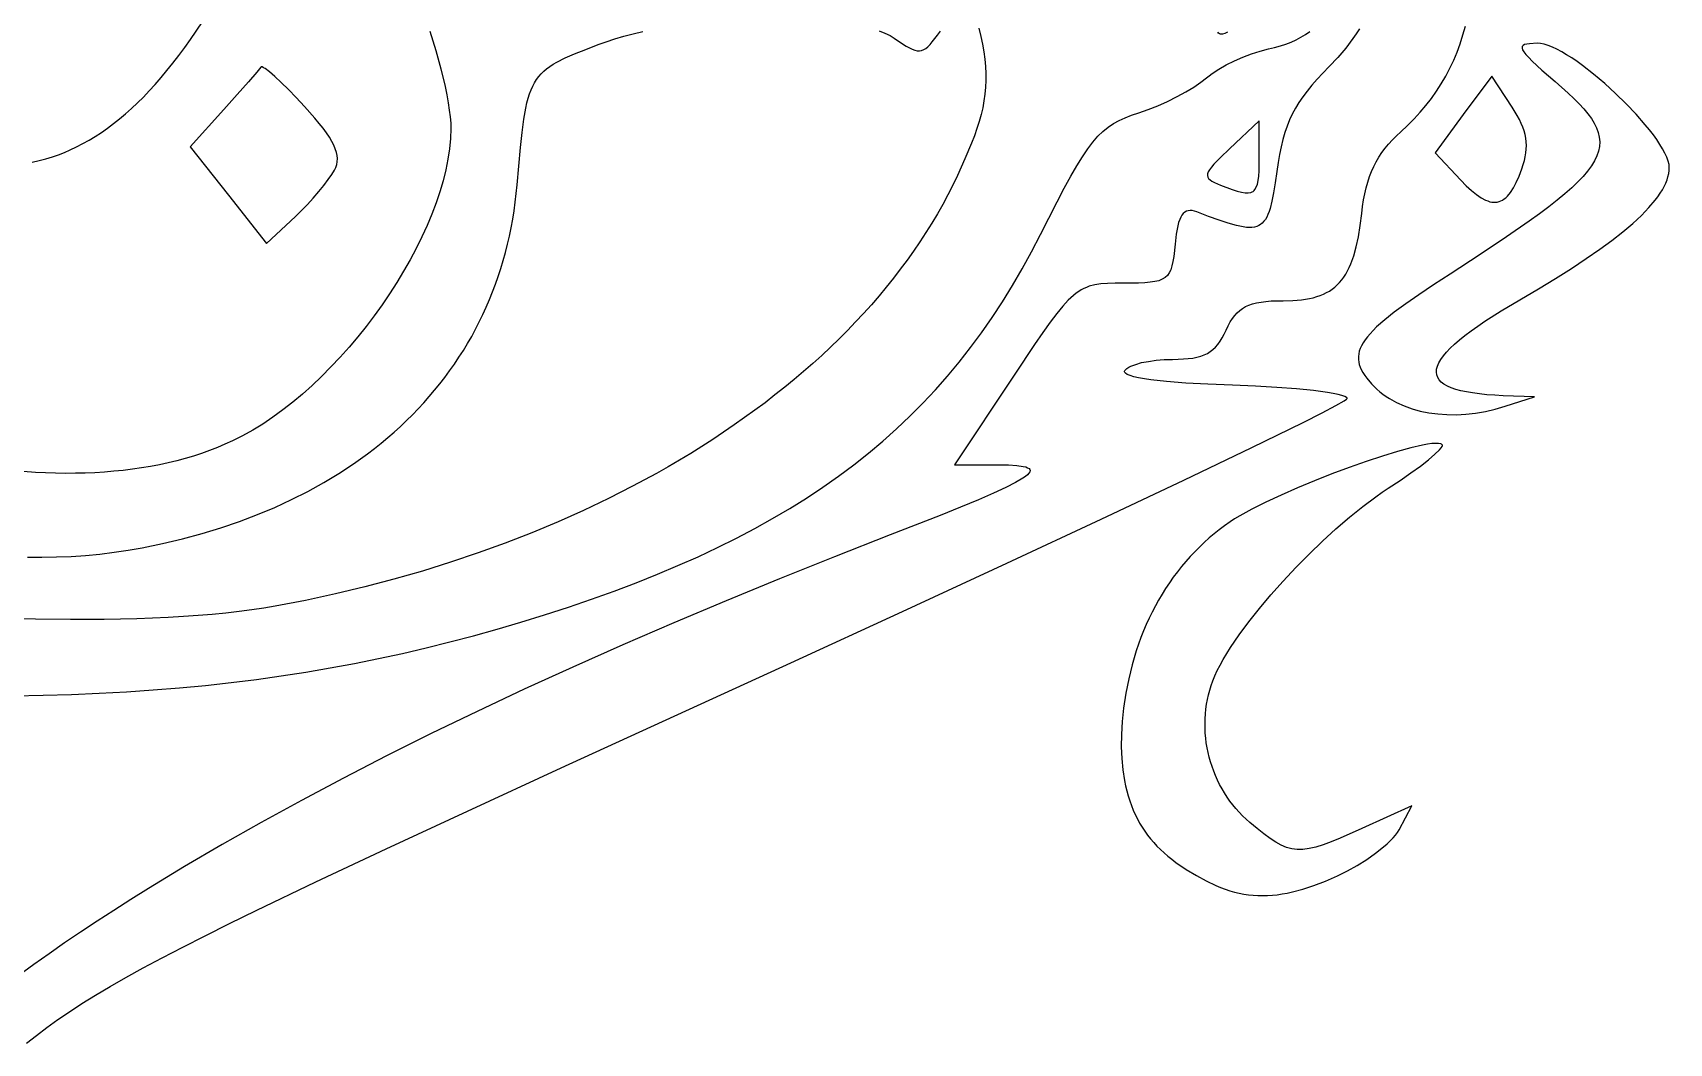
# Model space of a CAD drawing. Extents: x 0 to 1400, y 0 to 980.
# Drawn here: x 341.3 to 481, y 539.7 to 625.9 of the extents above; entities that cross this region are included whole.
import ezdxf

# ---------------------------------------------------------------- set-up
doc = ezdxf.new("R2010")
doc.units = 0
doc.layers.add('Calque_par_d_faut', color=18, linetype='CONTINUOUS')

msp = doc.modelspace()

# ---------------------------------------------------------------- linework, layer by layer
at = {"layer": 'Calque_par_d_faut'}
for points in [[(422.07, 626.25), (422.24, 625.55), (422.38, 624.88), (422.5, 624.23), (422.58, 623.6), (422.64, 622.98), (422.67, 622.38), (422.67, 621.79), (422.64, 621.21), (422.58, 620.63), (422.5, 620.05), (422.39, 619.47), (422.25, 618.89), (422.08, 618.3), (421.89, 617.69), (421.68, 617.08), (421.44, 616.44), (420.88, 615.11), (420.23, 613.68), (419.83, 612.85), (419.41, 612.03), (418.98, 611.22), (418.52, 610.41), (418.04, 609.61), (417.54, 608.81), (417.03, 608.02), (416.49, 607.23), (415.94, 606.45), (415.36, 605.68), (414.77, 604.92), (414.16, 604.16), (413.54, 603.41), (412.89, 602.66), (412.23, 601.92), (411.54, 601.19), (410.85, 600.47), (410.13, 599.75), (409.4, 599.04), (408.65, 598.34), (407.88, 597.65), (407.1, 596.96), (406.3, 596.29), (405.49, 595.62), (404.66, 594.96), (403.81, 594.3), (402.95, 593.66), (402.07, 593.03), (401.18, 592.4), (400.28, 591.78), (399.35, 591.17), (398.42, 590.57), (397.47, 589.98), (396.51, 589.4), (395.53, 588.83), (394.54, 588.27), (393.53, 587.72), (392.51, 587.18), (390.44, 586.12), (388.31, 585.11), (386.14, 584.14), (383.91, 583.21), (381.64, 582.32), (379.33, 581.48), (376.97, 580.69), (374.57, 579.94), (372.13, 579.24), (369.65, 578.59), (367.14, 577.99), (364.59, 577.44), (362, 576.94), (361.03, 576.77), (360, 576.62), (358.92, 576.48), (357.79, 576.36), (356.62, 576.24), (355.41, 576.14), (354.16, 576.05), (352.87, 575.98), (350.19, 575.87), (347.39, 575.81), (344.51, 575.8), (341.55, 575.83), (338.55, 575.92)], [(339.72, 569.3), (342.18, 569.34), (344.6, 569.42), (346.97, 569.52), (349.3, 569.64), (351.59, 569.8), (353.84, 569.98), (356.05, 570.19), (358.24, 570.43), (360.39, 570.7), (362.52, 570.99), (364.62, 571.32), (366.7, 571.67), (368.77, 572.06), (370.82, 572.47), (372.86, 572.91), (374.89, 573.38), (376.91, 573.89), (378.93, 574.42), (380.95, 574.99), (382.97, 575.58), (385, 576.21), (387.03, 576.87), (389.01, 577.54), (390.94, 578.23), (392.81, 578.94), (394.62, 579.66), (396.38, 580.4), (398.1, 581.16), (399.76, 581.95), (401.37, 582.75), (402.94, 583.57), (404.46, 584.41), (405.93, 585.28), (407.36, 586.17), (408.74, 587.09), (410.08, 588.03), (411.38, 589), (412.64, 589.99), (413.86, 591.01), (415.04, 592.06), (416.18, 593.14), (417.29, 594.25), (418.36, 595.39), (419.39, 596.56), (420.39, 597.77), (421.36, 599), (422.3, 600.27), (423.21, 601.58), (424.09, 602.92), (424.94, 604.3), (425.76, 605.72), (426.56, 607.17), (427.33, 608.66), (428.74, 611.44), (429.35, 612.6), (429.91, 613.62), (430.43, 614.51), (430.91, 615.29), (431.36, 615.96), (431.8, 616.54), (432.23, 617.03), (432.66, 617.45), (433.09, 617.81), (433.55, 618.12), (434.03, 618.38), (434.54, 618.61), (435.1, 618.83), (435.72, 619.03), (436.52, 619.31), (437.34, 619.64), (438.17, 620.01), (438.98, 620.41), (439.74, 620.82), (440.42, 621.23), (441.02, 621.64), (441.5, 622.02), (441.72, 622.2), (441.97, 622.38), (442.54, 622.76), (443.18, 623.12), (443.88, 623.47), (444.61, 623.79), (445.35, 624.07), (446.08, 624.3), (446.78, 624.48), (447.3, 624.6), (447.8, 624.74), (448.27, 624.9), (448.73, 625.07), (449.16, 625.27), (449.56, 625.49), (449.95, 625.72), (450.31, 625.98)], [(375.21, 625.99), (375.71, 624.36), (376.14, 622.78), (376.5, 621.27), (376.64, 620.56), (376.76, 619.89), (376.86, 619.26), (376.93, 618.68), (376.98, 618.15), (376.99, 617.68), (376.96, 616.84), (376.88, 615.97), (376.74, 615.08), (376.56, 614.17), (376.33, 613.24), (376.05, 612.3), (375.73, 611.35), (375.37, 610.38), (374.96, 609.42), (374.51, 608.44), (374.03, 607.47), (373.51, 606.49), (372.96, 605.52), (372.38, 604.56), (371.76, 603.6), (371.12, 602.66), (370.45, 601.72), (369.75, 600.81), (369.04, 599.91), (368.3, 599.03), (367.53, 598.18), (366.76, 597.35), (365.96, 596.55), (365.15, 595.78), (364.33, 595.04), (363.49, 594.34), (362.65, 593.68), (361.8, 593.06), (360.94, 592.48), (360.08, 591.95), (359.22, 591.47), (358.35, 591.04), (357.71, 590.75), (357.06, 590.47), (356.39, 590.22), (355.71, 589.98), (355.01, 589.75), (354.31, 589.54), (353.59, 589.35), (352.86, 589.17), (352.11, 589.01), (351.36, 588.87), (350.59, 588.74), (349.81, 588.63), (349.03, 588.53), (348.23, 588.45), (347.42, 588.38), (346.61, 588.33), (345.78, 588.3), (344.95, 588.28), (344.1, 588.27), (343.25, 588.28), (341.53, 588.35), (339.77, 588.48)], [(454.56, 626.19), (454.28, 625.77), (454, 625.36), (453.38, 624.54), (452.71, 623.75), (451.97, 622.97), (451.43, 622.42), (450.94, 621.89), (450.49, 621.39), (450.09, 620.89), (449.72, 620.4), (449.39, 619.92), (449.09, 619.43), (448.82, 618.93), (448.59, 618.42), (448.38, 617.89), (448.19, 617.34), (448.02, 616.76), (447.87, 616.14), (447.74, 615.48), (447.62, 614.78), (447.5, 614.03), (447.37, 613.06), (447.23, 612.21), (447.08, 611.48), (446.92, 610.86), (446.84, 610.6), (446.74, 610.35), (446.64, 610.14), (446.52, 609.94), (446.4, 609.78), (446.26, 609.63), (446.12, 609.51), (445.95, 609.42), (445.78, 609.34), (445.59, 609.29), (445.38, 609.26), (445.15, 609.25), (444.91, 609.26), (444.64, 609.3), (444.05, 609.41), (443.36, 609.61), (442.57, 609.87), (441.68, 610.19), (440.66, 610.58), (440.46, 610.65), (440.26, 610.69), (440.09, 610.7), (439.92, 610.68), (439.78, 610.64), (439.64, 610.56), (439.51, 610.45), (439.4, 610.31), (439.3, 610.13), (439.21, 609.92), (439.12, 609.67), (439.05, 609.38), (438.92, 608.69), (438.82, 607.83), (438.7, 606.77), (438.63, 606.34), (438.55, 605.97), (438.45, 605.65), (438.32, 605.38), (438.16, 605.15), (437.96, 604.97), (437.72, 604.83), (437.44, 604.71), (437.1, 604.63), (436.7, 604.57), (436.23, 604.53), (435.7, 604.51), (434.4, 604.5), (433.69, 604.5), (433.05, 604.48), (432.48, 604.43), (431.97, 604.35), (431.49, 604.23), (431.26, 604.14), (431.03, 604.04), (430.81, 603.93), (430.59, 603.79), (430.37, 603.64), (430.15, 603.46), (429.7, 603.05), (429.22, 602.53), (428.71, 601.9), (428.15, 601.16), (427.52, 600.28), (426.82, 599.26), (425.14, 596.75), (419.99, 589), (423.69, 589), (424.59, 588.99), (425.31, 588.94), (425.86, 588.87), (426.07, 588.82), (426.23, 588.75), (426.35, 588.68), (426.42, 588.6), (426.44, 588.51), (426.42, 588.4), (426.34, 588.28), (426.22, 588.15), (426.04, 588.01), (425.81, 587.85), (425.2, 587.49), (424.36, 587.06), (423.31, 586.58), (422.03, 586.02), (420.51, 585.39), (418.76, 584.68), (414.5, 583.02), (409.73, 581.16), (405.05, 579.29), (400.48, 577.41), (396.02, 575.53), (391.66, 573.64), (387.4, 571.75), (383.26, 569.86), (379.23, 567.96), (375.31, 566.07), (371.51, 564.17), (367.82, 562.28), (364.25, 560.38), (360.79, 558.5), (357.46, 556.61), (354.26, 554.73), (351.17, 552.86), (349.68, 551.92), (348.22, 550.99), (346.79, 550.06), (345.39, 549.14), (344.02, 548.21), (342.69, 547.29), (341.39, 546.37), (340.12, 545.45)], [(340.77, 539.66), (341.62, 540.33), (342.5, 541), (343.44, 541.67), (344.43, 542.35), (345.5, 543.04), (346.65, 543.76), (347.9, 544.5), (349.26, 545.27), (350.74, 546.09), (352.35, 546.95), (354.1, 547.86), (356.02, 548.83), (358.1, 549.87), (360.36, 550.98), (365.48, 553.43), (371.46, 556.24), (378.41, 559.47), (386.42, 563.16), (406, 572.12), (415.54, 576.49), (424.44, 580.61), (432.51, 584.38), (439.55, 587.69), (445.36, 590.47), (449.75, 592.62), (451.36, 593.43), (452.53, 594.05), (453.25, 594.46), (453.44, 594.59), (453.5, 594.66), (453.49, 594.71), (453.45, 594.75), (453.3, 594.84), (453.06, 594.92), (452.73, 595.01), (452.31, 595.1), (451.82, 595.18), (450.63, 595.34), (449.18, 595.48), (447.51, 595.61), (445.68, 595.71), (443.71, 595.79), (441.6, 595.87), (439.72, 595.97), (438.09, 596.1), (436.75, 596.26), (436.19, 596.34), (435.7, 596.43), (435.3, 596.52), (434.97, 596.62), (434.73, 596.72), (434.57, 596.82), (434.52, 596.87), (434.5, 596.93), (434.5, 596.98), (434.52, 597.04), (434.6, 597.13), (434.71, 597.23), (434.86, 597.32), (435.03, 597.41), (435.45, 597.57), (435.96, 597.72), (436.55, 597.83), (437.19, 597.92), (437.87, 597.98), (438.58, 598), (439.07, 598.01), (439.52, 598.03), (439.94, 598.06), (440.32, 598.11), (440.67, 598.18), (441, 598.27), (441.29, 598.38), (441.57, 598.51), (441.82, 598.67), (442.05, 598.85), (442.27, 599.05), (442.47, 599.28), (442.66, 599.54), (442.84, 599.83), (443.01, 600.15), (443.18, 600.5), (443.35, 600.86), (443.53, 601.19), (443.71, 601.48), (443.91, 601.74), (444.11, 601.97), (444.33, 602.18), (444.57, 602.35), (444.83, 602.51), (445.12, 602.63), (445.43, 602.74), (445.77, 602.83), (446.15, 602.89), (446.56, 602.94), (447.01, 602.98), (448.04, 603), (448.86, 603.02), (449.61, 603.08), (450.29, 603.19), (450.61, 603.26), (450.92, 603.35), (451.21, 603.45), (451.48, 603.56), (451.74, 603.69), (451.99, 603.83), (452.23, 603.99), (452.45, 604.16), (452.66, 604.35), (452.86, 604.55), (453.04, 604.78), (453.22, 605.01), (453.39, 605.27), (453.54, 605.55), (453.68, 605.84), (453.82, 606.16), (454.06, 606.84), (454.28, 607.61), (454.46, 608.46), (454.61, 609.41), (454.75, 610.45), (454.82, 611.04), (454.91, 611.6), (455.01, 612.13), (455.13, 612.64), (455.27, 613.12), (455.42, 613.59), (455.59, 614.03), (455.78, 614.45), (455.99, 614.86), (456.22, 615.26), (456.47, 615.64), (456.74, 616.01), (457.04, 616.37), (457.36, 616.72), (457.71, 617.07), (458.08, 617.42), (458.66, 617.95), (459.22, 618.51), (459.74, 619.08), (460.23, 619.66), (460.7, 620.26), (461.14, 620.88), (461.54, 621.51), (461.92, 622.16), (462.27, 622.83), (462.6, 623.51), (462.89, 624.21), (463.15, 624.93), (463.39, 625.67), (463.6, 626.43)], [(340.84, 581.13), (342.09, 581.12), (343.34, 581.14), (344.57, 581.19), (345.8, 581.28), (347.02, 581.39), (348.24, 581.54), (349.44, 581.72), (350.65, 581.93), (350.65, 581.93), (352.39, 582.29), (354.09, 582.69), (355.75, 583.14), (357.37, 583.63), (358.95, 584.17), (360.48, 584.75), (361.96, 585.37), (363.4, 586.03), (364.79, 586.74), (366.14, 587.48), (367.44, 588.27), (368.69, 589.09), (369.89, 589.95), (370.47, 590.4), (371.04, 590.85), (371.6, 591.32), (372.15, 591.79), (372.68, 592.28), (373.2, 592.77), (373.71, 593.27), (374.2, 593.78), (374.68, 594.3), (375.15, 594.83), (375.61, 595.36), (376.05, 595.91), (376.48, 596.46), (376.89, 597.03), (377.29, 597.6), (377.68, 598.18), (378.06, 598.76), (378.42, 599.36), (378.77, 599.96), (379.1, 600.58), (379.42, 601.2), (379.73, 601.82), (380.02, 602.46), (380.29, 603.1), (380.56, 603.75), (380.81, 604.41), (381.04, 605.08), (381.26, 605.75), (381.47, 606.44), (381.66, 607.12), (381.83, 607.82), (382, 608.52), (382.14, 609.23), (382.27, 609.95), (382.39, 610.67), (382.49, 611.4), (382.58, 612.14), (382.65, 612.89), (382.93, 616.06), (383.07, 617.35), (383.22, 618.48), (383.39, 619.44), (383.49, 619.88), (383.59, 620.28), (383.71, 620.64), (383.84, 620.99), (383.98, 621.3), (384.14, 621.6), (384.31, 621.87), (384.49, 622.12), (384.7, 622.35), (384.92, 622.57), (385.17, 622.78), (385.44, 622.98), (385.73, 623.17), (386.04, 623.35), (386.74, 623.71), (387.56, 624.07), (388.5, 624.44), (389.57, 624.85), (390.26, 625.1), (390.99, 625.34), (391.76, 625.56), (392.56, 625.77), (393.39, 625.96)], [(341.26, 614.82), (341.85, 614.96), (342.43, 615.11), (342.98, 615.28), (343.51, 615.46), (344.02, 615.66), (344.5, 615.87), (344.5, 615.87), (345.04, 616.12), (345.57, 616.4), (346.11, 616.7), (346.63, 617.02), (347.16, 617.36), (347.68, 617.72), (348.19, 618.11), (348.71, 618.52), (349.22, 618.95), (349.73, 619.4), (350.24, 619.88), (350.75, 620.38), (351.25, 620.9), (351.76, 621.46), (352.26, 622.03), (352.76, 622.63), (353.27, 623.26), (353.77, 623.91), (354.27, 624.59), (354.78, 625.29), (355.79, 626.78)], [(413.56, 626.03), (414.05, 625.83), (414.48, 625.62), (414.84, 625.4), (415.56, 624.91), (415.86, 624.72), (416.13, 624.57), (416.38, 624.45), (416.6, 624.37), (416.81, 624.33), (417, 624.32), (417.18, 624.35), (417.36, 624.42), (417.53, 624.53), (417.71, 624.67), (417.9, 624.86), (418.09, 625.08), (418.54, 625.65), (418.8, 626)], [(443.29, 625.92), (443.07, 625.8), (442.87, 625.74), (442.77, 625.74), (442.69, 625.75), (442.6, 625.78), (442.52, 625.83), (442.45, 625.91)]]:
    msp.add_lwpolyline(points, dxfattribs=at)
for points in [[(467, 594), (469.5, 594.8), (466.83, 594.9), (466.1, 594.94), (465.42, 594.98), (464.79, 595.05), (464.21, 595.13), (463.68, 595.22), (463.2, 595.32), (462.77, 595.44), (462.39, 595.58), (462.06, 595.72), (461.77, 595.89), (461.54, 596.06), (461.36, 596.25), (461.23, 596.46), (461.15, 596.68), (461.12, 596.91), (461.14, 597.16), (461.21, 597.42), (461.33, 597.7), (461.5, 597.99), (461.72, 598.3), (461.99, 598.62), (462.31, 598.95), (462.67, 599.3), (463.09, 599.66), (463.56, 600.04), (464.08, 600.43), (464.65, 600.84), (465.27, 601.26), (466.66, 602.15), (468.25, 603.09), (469.83, 604.01), (471.3, 604.9), (472.66, 605.76), (473.91, 606.59), (475.06, 607.39), (476.11, 608.15), (477.05, 608.89), (477.89, 609.6), (478.63, 610.28), (479.26, 610.94), (479.8, 611.57), (480.03, 611.87), (480.23, 612.17), (480.41, 612.47), (480.57, 612.75), (480.7, 613.04), (480.81, 613.31), (480.89, 613.58), (480.95, 613.85), (480.99, 614.1), (481, 614.36), (480.98, 614.63), (480.9, 614.92), (480.79, 615.25), (480.63, 615.59), (480.43, 615.96), (480.2, 616.34), (479.93, 616.75), (479.64, 617.16), (479.31, 617.59), (478.95, 618.02), (478.18, 618.91), (477.33, 619.81), (476.42, 620.69), (475.49, 621.54), (474.54, 622.34), (473.59, 623.07), (473.13, 623.4), (472.68, 623.71), (472.24, 623.98), (471.82, 624.23), (471.41, 624.45), (471.03, 624.63), (470.66, 624.78), (470.32, 624.88), (470.01, 624.94), (469.73, 624.96), (469.08, 624.93), (468.84, 624.9), (468.65, 624.85), (468.52, 624.78), (468.47, 624.73), (468.44, 624.68), (468.43, 624.62), (468.43, 624.56), (468.48, 624.41), (468.59, 624.22), (468.76, 624), (469, 623.74), (469.31, 623.43), (470.13, 622.68), (471.25, 621.71), (472.37, 620.72), (472.86, 620.26), (473.3, 619.81), (473.7, 619.38), (474.05, 618.95), (474.35, 618.54), (474.6, 618.14), (474.79, 617.74), (474.94, 617.34), (475.02, 616.95), (475.06, 616.56), (475.04, 616.16), (474.95, 615.76), (474.81, 615.35), (474.61, 614.93), (474.35, 614.5), (474.03, 614.06), (473.64, 613.6), (473.19, 613.13), (472.67, 612.63), (472.09, 612.12), (471.43, 611.58), (470.71, 611.01), (469.92, 610.41), (469.05, 609.79), (467.1, 608.44), (464.85, 606.94), (462.29, 605.28), (460.87, 604.35), (459.61, 603.51), (458.5, 602.73), (457.53, 602.02), (456.71, 601.36), (456.02, 600.76), (455.73, 600.47), (455.47, 600.19), (455.24, 599.92), (455.04, 599.66), (454.87, 599.41), (454.73, 599.16), (454.62, 598.92), (454.54, 598.69), (454.49, 598.46), (454.46, 598.23), (454.46, 598), (454.49, 597.77), (454.54, 597.55), (454.62, 597.32), (454.72, 597.09), (454.85, 596.87), (455, 596.63), (455.17, 596.4), (455.58, 595.91), (455.81, 595.67), (456.05, 595.45), (456.3, 595.23), (456.56, 595.03), (456.83, 594.83), (457.12, 594.65), (457.72, 594.32), (458.36, 594.03), (459.04, 593.79), (459.74, 593.59), (460.48, 593.44), (461.24, 593.34), (462.02, 593.29), (462.83, 593.28), (463.64, 593.33), (464.47, 593.42), (465.31, 593.56), (466.15, 593.76), (467, 594)], [(367.07, 614.15), (367.18, 614.38), (367.26, 614.62), (367.3, 614.86), (367.31, 615.12), (367.29, 615.38), (367.23, 615.66), (367.13, 615.95), (367, 616.26), (366.83, 616.59), (366.62, 616.94), (366.37, 617.32), (366.08, 617.71), (365.75, 618.13), (365.37, 618.58), (364.49, 619.58), (363.79, 620.33), (363.13, 621.01), (362.51, 621.61), (361.97, 622.12), (361.5, 622.52), (361.14, 622.8), (361, 622.88), (360.89, 622.94), (360.81, 622.95), (360.76, 622.93), (360.43, 622.5), (359.73, 621.68), (358.76, 620.58), (357.62, 619.3), (354.74, 616.12), (358, 612), (361.25, 607.89), (363.72, 610.2), (364.23, 610.69), (364.75, 611.22), (365.25, 611.76), (365.72, 612.31), (366.15, 612.83), (366.53, 613.33), (366.84, 613.77), (367.07, 614.15)], [(468.42, 614.25), (468.53, 614.61), (468.63, 614.96), (468.71, 615.29), (468.76, 615.61), (468.79, 615.93), (468.8, 616.24), (468.79, 616.55), (468.75, 616.86), (468.69, 617.17), (468.61, 617.48), (468.5, 617.8), (468.37, 618.12), (468.21, 618.45), (468.03, 618.79), (467.59, 619.51), (465.84, 622.17), (463.42, 618.9), (461.01, 615.62), (463.2, 613.29), (463.67, 612.81), (464.12, 612.39), (464.54, 612.05), (464.94, 611.78), (465.32, 611.58), (465.5, 611.51), (465.67, 611.45), (465.84, 611.42), (466.01, 611.4), (466.17, 611.4), (466.32, 611.42), (466.48, 611.46), (466.62, 611.51), (466.77, 611.59), (466.91, 611.68), (467.05, 611.79), (467.18, 611.92), (467.45, 612.24), (467.7, 612.63), (467.94, 613.1), (468.18, 613.64), (468.42, 614.25)], [(446, 615.17), (446, 618.35), (443.45, 615.95), (442.68, 615.22), (442.12, 614.64), (441.92, 614.4), (441.76, 614.18), (441.65, 613.99), (441.59, 613.83), (441.57, 613.68), (441.6, 613.54), (441.68, 613.42), (441.8, 613.3), (441.96, 613.19), (442.17, 613.08), (442.7, 612.85), (443.7, 612.48), (444.12, 612.34), (444.48, 612.25), (444.8, 612.2), (445.06, 612.2), (445.29, 612.24), (445.39, 612.28), (445.48, 612.33), (445.56, 612.4), (445.63, 612.48), (445.75, 612.68), (445.84, 612.94), (445.91, 613.25), (445.95, 613.63), (445.98, 614.08), (446, 615.17)], [(452.67, 553.94), (453.53, 554.36), (454.37, 554.83), (455.18, 555.34), (455.93, 555.87), (456.61, 556.41), (456.91, 556.67), (457.18, 556.93), (457.42, 557.18), (457.63, 557.42), (457.8, 557.65), (457.93, 557.87), (459.02, 559.91), (454.76, 557.98), (452.92, 557.16), (452.14, 556.85), (451.45, 556.59), (450.82, 556.39), (450.25, 556.26), (449.73, 556.19), (449.48, 556.18), (449.24, 556.18), (449.01, 556.21), (448.78, 556.24), (448.55, 556.3), (448.33, 556.36), (447.87, 556.55), (447.41, 556.81), (446.92, 557.13), (446.39, 557.51), (445.82, 557.97), (445.19, 558.49), (444.87, 558.77), (444.57, 559.06), (444.28, 559.36), (444.01, 559.67), (443.74, 559.99), (443.49, 560.32), (443.25, 560.66), (443.03, 561.01), (442.82, 561.37), (442.62, 561.74), (442.44, 562.11), (442.27, 562.49), (442.11, 562.87), (441.97, 563.26), (441.84, 563.66), (441.73, 564.06), (441.64, 564.46), (441.55, 564.87), (441.48, 565.28), (441.43, 565.69), (441.39, 566.1), (441.37, 566.51), (441.37, 566.93), (441.38, 567.34), (441.4, 567.75), (441.44, 568.17), (441.5, 568.58), (441.57, 568.98), (441.66, 569.39), (441.77, 569.79), (441.89, 570.19), (442.03, 570.58), (442.2, 571), (442.41, 571.45), (442.65, 571.91), (442.92, 572.39), (443.22, 572.9), (443.55, 573.41), (444.28, 574.49), (445.11, 575.6), (446.02, 576.75), (447, 577.92), (448.04, 579.08), (449.13, 580.24), (450.25, 581.38), (451.39, 582.48), (452.54, 583.54), (453.69, 584.53), (454.83, 585.45), (455.94, 586.28), (456.48, 586.66), (457.01, 587.01), (458.02, 587.67), (458.94, 588.31), (459.76, 588.9), (460.45, 589.44), (461, 589.91), (461.39, 590.29), (461.52, 590.44), (461.6, 590.56), (461.63, 590.66), (461.63, 590.69), (461.61, 590.72), (461.56, 590.76), (461.49, 590.79), (461.3, 590.83), (461.05, 590.83), (460.73, 590.81), (460.36, 590.76), (459.94, 590.68), (458.95, 590.45), (457.8, 590.14), (456.51, 589.74), (455.13, 589.29), (453.68, 588.77), (452.2, 588.22), (450.72, 587.64), (449.26, 587.03), (447.86, 586.42), (446.55, 585.82), (445.37, 585.22), (444.35, 584.66), (443.9, 584.39), (443.51, 584.14), (443.04, 583.81), (442.59, 583.47), (442.15, 583.12), (441.72, 582.76), (441.3, 582.38), (440.89, 581.99), (440.49, 581.59), (440.1, 581.18), (439.73, 580.75), (439.36, 580.32), (439.01, 579.87), (438.66, 579.41), (438.33, 578.94), (438.01, 578.46), (437.71, 577.97), (437.41, 577.47), (437.13, 576.96), (436.86, 576.44), (436.6, 575.91), (436.36, 575.37), (436.12, 574.83), (435.9, 574.27), (435.7, 573.7), (435.5, 573.13), (435.15, 571.95), (434.86, 570.75), (434.61, 569.51), (434.42, 568.24), (434.3, 567.1), (434.24, 566), (434.22, 564.95), (434.26, 563.94), (434.35, 562.98), (434.49, 562.06), (434.58, 561.61), (434.69, 561.18), (434.8, 560.76), (434.94, 560.34), (435.08, 559.94), (435.24, 559.55), (435.41, 559.17), (435.6, 558.8), (435.79, 558.43), (436.01, 558.08), (436.23, 557.74), (436.47, 557.41), (436.73, 557.09), (436.99, 556.77), (437.27, 556.47), (437.57, 556.18), (437.87, 555.89), (438.2, 555.61), (438.53, 555.35), (438.88, 555.09), (439.77, 554.49), (440.63, 553.96), (441.46, 553.5), (442.28, 553.11), (442.68, 552.95), (443.08, 552.8), (443.48, 552.67), (443.88, 552.56), (444.28, 552.46), (444.68, 552.38), (445.08, 552.33), (445.48, 552.28), (445.88, 552.26), (446.29, 552.25), (446.7, 552.26), (447.12, 552.29), (447.54, 552.33), (447.96, 552.39), (448.39, 552.47), (448.83, 552.57), (449.73, 552.81), (450.67, 553.12), (451.65, 553.49), (452.67, 553.94)]]:
    msp.add_lwpolyline(points, close=True, dxfattribs=at)

doc.saveas('drawing.dxf')
